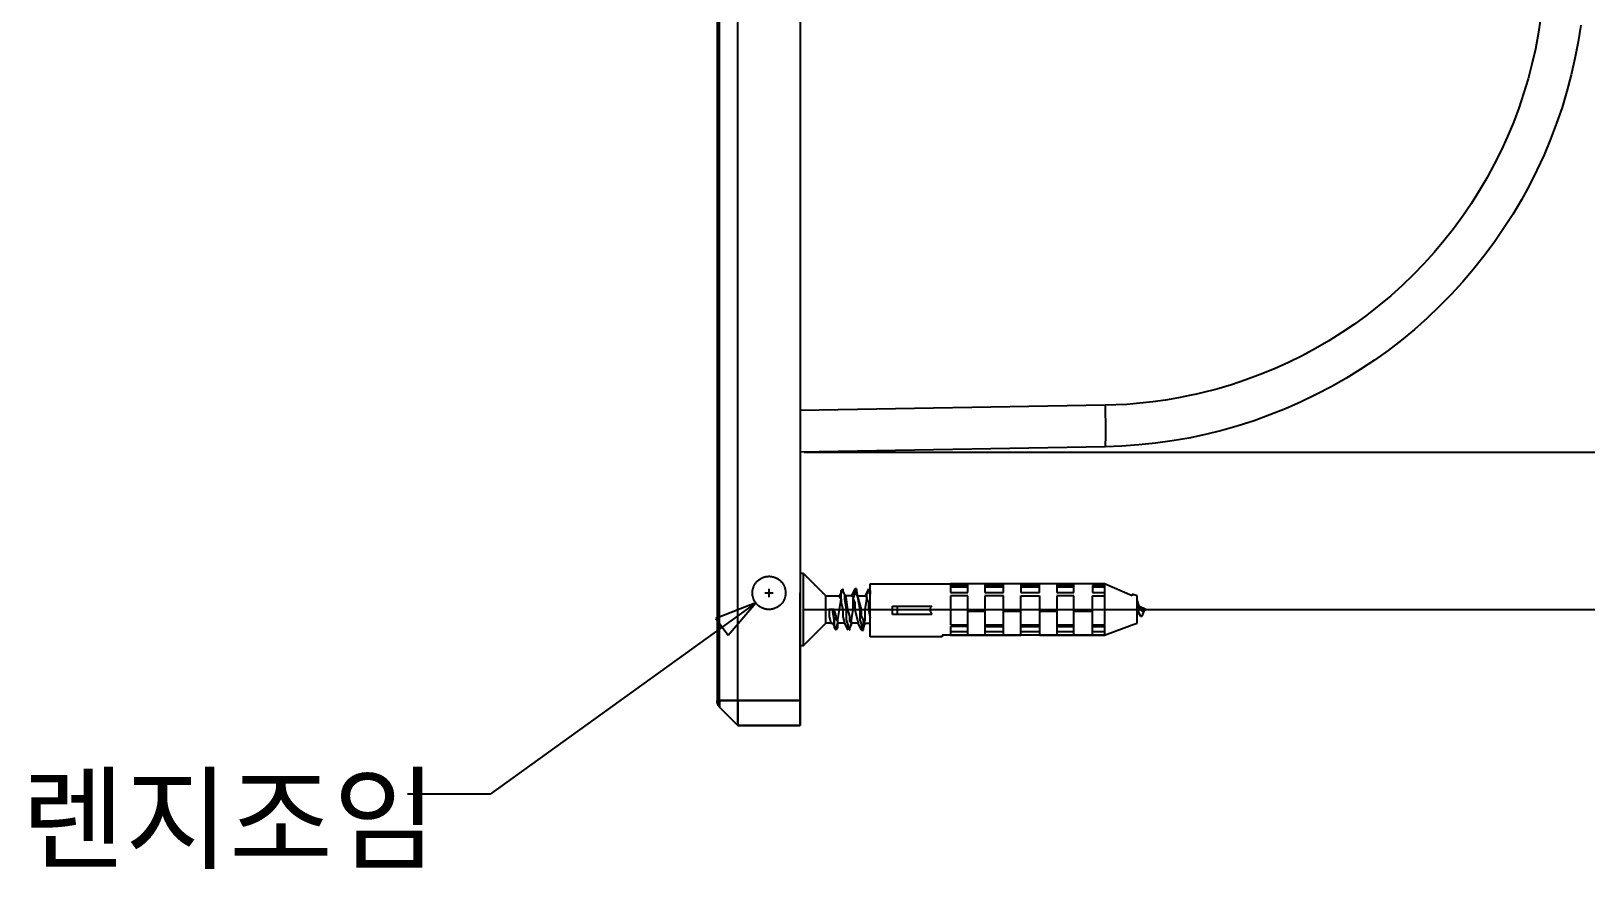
# Model space of a CAD drawing. Header units: millimetres. Extents: x 3033 to 5773, y 123 to 1487.
# Drawn here: x 3696.9 to 3884.6, y 457.3 to 558.4 of the extents above; entities that cross this region are included whole.
import ezdxf

# ---------------------------------------------------------------- set-up
doc = ezdxf.new("R2010")
doc.units = ezdxf.units.MM
doc.header["$MEASUREMENT"] = 0
for name, color, linetype in [('_______1', 160, 'Continuous'), ('Default', 7, 'Continuous'), ('LAYER 10', 2, 'Continuous')]:
    doc.layers.add(name, color=color, linetype=linetype)

msp = doc.modelspace()

# ---------------------------------------------------------------- linework, layer by layer
at = {"layer": '_______1', "color": 255}
for p, q in [((3790.13, 492.93), (3789.72, 492.93)), ((3789.72, 492.93), (3789.72, 484.25)), ((3790.13, 484.25), (3790.13, 492.93)), ((3790.13, 492.93), (3792.82, 490.24)), ((3798.19, 485.28), (3798.19, 491.69)), ((3798.19, 491.69), (3806.86, 491.69)), ((3806.86, 491.69), (3807.89, 491.69)), ((3826.48, 491.69), (3807.89, 491.69)), ((3807.89, 491.69), (3807.89, 490.65)), ((3809.96, 490.65), (3809.96, 491.69)), ((3812.02, 491.69), (3812.02, 490.65)), ((3814.29, 490.65), (3814.29, 491.69)), ((3816.36, 491.69), (3816.36, 490.65)), ((3818.63, 490.65), (3818.63, 491.69)), ((3820.69, 491.69), (3820.69, 490.65)), ((3822.76, 490.65), (3822.76, 491.69)), ((3829.78, 490.24), (3826.48, 491.69)), ((3826.48, 491.69), (3826.48, 485.49)), ((3792.82, 486.94), (3792.82, 490.24)), ((3792.82, 490.24), (3794.47, 490.24)), ((3794.88, 491.07), (3794.47, 490.24)), ((3794.47, 490.24), (3794.47, 490.03)), ((3794.47, 490.03), (3794.67, 489.83)), ((3794.47, 488.59), (3794.67, 489.83)), ((3794.67, 490.86), (3794.88, 491.07)), ((3794.67, 489.83), (3794.67, 490.86)), ((3794.67, 489.83), (3794.67, 489.41)), ((3794.88, 490.86), (3794.88, 491.07)), ((3794.88, 491.07), (3794.88, 490.86)), ((3795.29, 490.03), (3794.88, 490.86)), ((3794.88, 490.86), (3794.88, 490.65)), ((3794.88, 490.65), (3795.09, 490.45)), ((3795.09, 490.45), (3795.09, 489.83)), ((3795.91, 490.24), (3795.09, 490.24)), ((3795.09, 489.83), (3795.29, 488.59)), ((3795.5, 488.59), (3795.29, 490.03)), ((3796.33, 491.07), (3795.91, 490.24)), ((3795.91, 490.24), (3796.12, 490.03)), ((3796.12, 489.83), (3796.33, 490.45)), ((3796.12, 490.03), (3796.12, 489.83)), ((3796.12, 489.83), (3796.33, 489.41)), ((3796.12, 488.59), (3796.12, 489.83)), ((3796.53, 491.07), (3796.33, 491.07)), ((3796.33, 490.45), (3796.33, 491.07)), ((3796.33, 491.07), (3796.53, 491.07)), ((3796.53, 490.86), (3796.53, 491.07)), ((3796.53, 491.07), (3796.53, 490.86)), ((3796.74, 490.03), (3796.53, 490.86)), ((3796.53, 490.86), (3796.74, 489.62)), ((3796.53, 490.86), (3796.53, 490.45)), ((3796.53, 490.45), (3796.74, 489.83)), ((3796.74, 490.24), (3797.57, 490.24)), ((3797.15, 488.59), (3796.74, 490.03)), ((3796.74, 489.83), (3796.95, 488.59)), ((3797.98, 491.07), (3797.57, 490.24)), ((3797.57, 490.24), (3797.77, 490.03)), ((3797.57, 488.59), (3797.77, 489.83)), ((3797.77, 490.45), (3797.98, 490.65)), ((3797.77, 489.83), (3797.77, 490.45)), ((3797.77, 490.03), (3797.77, 489.83)), ((3797.77, 489.83), (3797.98, 489.41)), ((3797.98, 490.86), (3797.98, 491.07)), ((3797.98, 491.07), (3798.19, 490.86)), ((3797.98, 490.65), (3797.98, 490.86)), ((3798.19, 490.86), (3798.19, 490.45)), ((3798.19, 490.86), (3798.19, 490.65)), ((3798.19, 490.65), (3798.19, 490.86)), ((3809.96, 491.48), (3807.89, 491.48)), ((3809.96, 491.27), (3807.89, 491.27)), ((3807.89, 490.65), (3809.96, 490.65)), ((3809.96, 490.24), (3807.89, 490.24)), ((3807.89, 490.24), (3807.89, 486.73)), ((3809.96, 485.49), (3809.96, 490.24)), ((3814.29, 491.48), (3812.02, 491.48)), ((3814.29, 491.27), (3812.02, 491.27)), ((3812.02, 490.65), (3814.29, 490.65)), ((3814.29, 490.24), (3812.02, 490.24)), ((3812.02, 490.24), (3812.02, 485.49)), ((3814.29, 485.49), (3814.29, 490.24)), ((3818.63, 491.48), (3816.36, 491.48)), ((3818.63, 491.27), (3816.36, 491.27)), ((3816.36, 490.65), (3818.63, 490.65)), ((3816.36, 485.49), (3816.36, 490.24)), ((3816.36, 490.24), (3818.63, 490.24)), ((3818.63, 490.24), (3818.63, 485.49)), ((3822.76, 491.48), (3820.69, 491.48)), ((3822.76, 491.27), (3820.69, 491.27)), ((3820.69, 490.65), (3822.76, 490.65)), ((3822.76, 490.24), (3820.69, 490.24)), ((3820.69, 490.24), (3820.69, 485.49)), ((3822.76, 485.49), (3822.76, 490.24)), ((3826.48, 491.48), (3825.03, 491.48)), ((3825.03, 491.48), (3826.48, 491.48)), ((3825.03, 491.48), (3825.03, 490.65)), ((3826.48, 491.27), (3825.03, 491.27)), ((3825.03, 490.65), (3826.48, 490.65)), ((3825.03, 485.49), (3825.03, 490.24)), ((3825.03, 490.24), (3826.48, 490.24)), ((3830.4, 490.24), (3829.78, 490.45)), ((3829.78, 490.45), (3829.78, 490.24)), ((3830.4, 486.94), (3830.4, 490.24)), ((3793.85, 488.59), (3793.23, 488.59)), ((3793.23, 488.59), (3793.23, 487.76)), ((3793.85, 487.35), (3793.64, 488.59)), ((3793.64, 488.59), (3793.85, 487.35)), ((3794.06, 487.76), (3793.85, 488.59)), ((3794.26, 487.35), (3794.47, 488.59)), ((3794.67, 489.41), (3794.88, 488.59)), ((3794.88, 488.59), (3794.88, 487.76)), ((3795.29, 488.59), (3795.29, 487.35)), ((3795.71, 487.76), (3795.5, 488.59)), ((3795.91, 487.35), (3796.12, 488.59)), ((3796.33, 489.41), (3796.33, 488.59)), ((3796.33, 488.59), (3796.74, 486.94)), ((3796.74, 489.62), (3796.95, 488.59)), ((3796.95, 488.59), (3796.95, 487.35)), ((3796.95, 488.59), (3796.95, 487.35)), ((3797.15, 487.76), (3797.15, 488.59)), ((3797.57, 487.35), (3797.57, 488.59)), ((3797.98, 489.41), (3797.98, 488.59)), ((3797.98, 488.59), (3798.19, 487.56)), ((3800.87, 487.97), (3800.87, 489)), ((3800.87, 489), (3805.62, 489)), ((3805.62, 487.97), (3800.87, 487.97)), ((3801.49, 487.97), (3801.49, 489)), ((3805.62, 489), (3805.41, 488.79)), ((3805.41, 488.79), (3805.41, 488.59)), ((3805.41, 488.59), (3805.41, 488.38)), ((3805.41, 488.38), (3805.62, 487.97)), ((3809.96, 488.38), (3812.02, 488.38)), ((3814.29, 488.38), (3816.36, 488.38)), ((3818.63, 488.38), (3820.69, 488.38)), ((3822.76, 488.38), (3825.03, 488.38)), ((3830.61, 488.79), (3830.4, 489.62)), ((3830.4, 489.62), (3830.61, 489)), ((3830.4, 488.59), (3830.4, 488.38)), ((3830.4, 488.38), (3830.61, 488.18)), ((3830.4, 487.97), (3830.61, 488.18)), ((3831.43, 488.59), (3830.61, 489)), ((3830.61, 489), (3830.81, 488.79)), ((3830.61, 488.18), (3830.61, 488.79)), ((3830.61, 488.18), (3830.81, 487.76)), ((3830.81, 487.76), (3830.61, 488.18)), ((3830.81, 488.79), (3830.81, 488.59)), ((3830.81, 488.59), (3831.02, 488.38)), ((3831.02, 487.76), (3831.23, 488.38)), ((3831.02, 488.38), (3831.23, 488.38)), ((3831.23, 488.38), (3831.43, 488.59)), ((3790.13, 484.25), (3792.82, 486.94)), ((3793.64, 486.94), (3792.82, 486.94)), ((3793.23, 487.76), (3793.44, 486.94)), ((3793.44, 486.94), (3793.64, 486.94)), ((3793.64, 486.94), (3794.06, 486.11)), ((3793.85, 486.73), (3793.85, 487.35)), ((3793.85, 487.35), (3793.85, 486.32)), ((3794.06, 486.11), (3793.85, 486.73)), ((3793.85, 486.32), (3794.06, 486.32)), ((3794.06, 487.35), (3794.06, 487.76)), ((3794.26, 487.14), (3794.06, 487.35)), ((3794.06, 486.32), (3794.26, 486.94)), ((3794.06, 486.11), (3794.06, 486.32)), ((3794.06, 486.32), (3794.06, 486.11)), ((3794.06, 486.11), (3794.06, 486.32)), ((3794.06, 486.32), (3794.26, 486.32)), ((3794.26, 486.32), (3794.26, 487.35)), ((3794.26, 486.94), (3794.26, 487.14)), ((3795.09, 486.94), (3794.26, 486.94)), ((3794.88, 487.76), (3795.09, 486.94)), ((3795.09, 486.94), (3795.5, 486.11)), ((3795.29, 487.35), (3795.5, 486.73)), ((3795.5, 486.73), (3795.5, 486.32)), ((3795.5, 486.32), (3795.71, 486.11)), ((3795.71, 487.14), (3795.71, 487.76)), ((3795.91, 486.94), (3795.71, 487.14)), ((3795.71, 486.32), (3795.91, 486.94)), ((3795.71, 486.32), (3795.91, 486.73)), ((3795.71, 486.11), (3795.71, 486.32)), ((3795.91, 486.73), (3795.91, 487.35)), ((3796.74, 486.94), (3795.91, 486.94)), ((3797.15, 486.11), (3796.74, 486.94)), ((3796.95, 487.35), (3797.15, 486.73)), ((3796.95, 487.35), (3797.15, 486.73)), ((3797.36, 487.35), (3797.15, 487.76)), ((3797.15, 486.73), (3797.15, 486.11)), ((3797.15, 486.73), (3797.15, 486.32)), ((3797.15, 486.32), (3797.36, 486.11)), ((3797.15, 486.11), (3797.36, 486.11)), ((3797.36, 486.94), (3797.36, 487.35)), ((3797.36, 486.73), (3797.57, 487.35)), ((3797.36, 486.32), (3797.57, 486.94)), ((3797.57, 486.94), (3797.36, 486.94)), ((3797.36, 486.32), (3797.36, 486.73)), ((3797.36, 486.11), (3797.36, 486.32)), ((3797.36, 486.11), (3797.36, 486.32)), ((3797.57, 486.94), (3798.19, 486.94)), ((3807.89, 486.73), (3809.96, 486.73)), ((3809.96, 486.52), (3807.89, 486.52)), ((3807.89, 486.52), (3807.89, 485.49)), ((3812.02, 486.73), (3814.29, 486.73)), ((3812.02, 486.52), (3814.29, 486.52)), ((3816.36, 486.73), (3818.63, 486.73)), ((3816.36, 486.52), (3818.63, 486.52)), ((3820.69, 486.73), (3822.76, 486.73)), ((3820.69, 486.52), (3822.76, 486.52)), ((3825.03, 486.73), (3826.48, 486.73)), ((3825.03, 486.52), (3826.48, 486.52)), ((3826.48, 485.49), (3829.78, 486.73)), ((3829.78, 486.73), (3830.4, 486.94)), ((3830.81, 487.76), (3831.02, 487.76)), ((3789.72, 484.25), (3790.13, 484.25)), ((3806.86, 485.28), (3798.19, 485.28)), ((3807.89, 485.49), (3806.86, 485.49)), ((3806.86, 485.49), (3806.86, 485.28)), ((3809.96, 485.9), (3807.89, 485.9)), ((3807.89, 485.49), (3809.96, 485.49)), ((3809.96, 485.49), (3807.89, 485.49)), ((3809.96, 485.49), (3812.02, 485.49)), ((3812.02, 485.49), (3809.96, 485.49)), ((3814.29, 485.9), (3812.02, 485.9)), ((3814.29, 485.49), (3812.02, 485.49)), ((3812.02, 485.49), (3814.29, 485.49)), ((3816.36, 485.49), (3814.29, 485.49)), ((3814.29, 485.49), (3816.36, 485.49)), ((3818.63, 485.9), (3816.36, 485.9)), ((3818.63, 485.49), (3816.36, 485.49)), ((3818.63, 485.49), (3816.36, 485.49)), ((3818.63, 485.49), (3820.69, 485.49)), ((3820.69, 485.49), (3818.63, 485.49)), ((3822.76, 485.9), (3820.69, 485.9)), ((3822.76, 485.49), (3820.69, 485.49)), ((3820.69, 485.49), (3822.76, 485.49)), ((3825.03, 485.49), (3822.76, 485.49)), ((3822.76, 485.49), (3825.03, 485.49)), ((3826.48, 485.9), (3825.03, 485.9)), ((3825.03, 485.49), (3826.48, 485.49)), ((3826.48, 485.49), (3825.03, 485.49))]:
    msp.add_line(p, q, dxfattribs=at)
at = {"layer": 'Default'}
for p, q in [((3790.22, 507.59), (3934.58, 507.59)), ((3785.47, 490.59), (3786.47, 490.59)), ((3785.97, 490.09), (3785.97, 491.09)), ((3789.72, 474.59), (3789.72, 490.59)), ((3784.36, 489.4), (3752.32, 466.3)), ((3784.36, 489.4), (3779.57, 487.49)), ((3781.03, 485.47), (3784.36, 489.4)), ((3790.22, 488.59), (3977.73, 488.59)), ((3779.57, 487.49), (3781.03, 485.47)), ((3752.32, 466.3), (3742.32, 466.3))]:
    msp.add_line(p, q, dxfattribs=at)
at = {"layer": 'LAYER 10'}
for p, q in [((3779.72, 846.59), (3779.72, 477.59)), ((3780.01, 477.59), (3780.01, 846.59)), ((3782.22, 477.59), (3782.22, 846.59)), ((3789.72, 846.59), (3789.72, 477.59)), ((3879.09, 559.85), (3878.8, 558.02)), ((3878.8, 558.02), (3878.46, 556.21)), ((3883.94, 559.1), (3883.63, 557.09)), ((3878.46, 556.21), (3878.05, 554.41)), ((3883.63, 557.09), (3883.24, 555.09)), ((3878.05, 554.41), (3877.58, 552.62)), ((3883.24, 555.09), (3882.79, 553.1)), ((3877.58, 552.62), (3877.05, 550.85)), ((3882.79, 553.1), (3882.27, 551.13)), ((3877.05, 550.85), (3876.46, 549.1)), ((3882.27, 551.13), (3881.68, 549.18)), ((3876.46, 549.1), (3875.81, 547.37)), ((3881.68, 549.18), (3881.02, 547.26)), ((3875.81, 547.37), (3875.1, 545.66)), ((3881.02, 547.26), (3880.3, 545.35)), ((3875.1, 545.66), (3874.33, 543.98)), ((3880.3, 545.35), (3879.51, 543.47)), ((3873.51, 542.32), (3872.63, 540.7)), ((3874.33, 543.98), (3873.51, 542.32)), ((3879.51, 543.47), (3878.66, 541.62)), ((3872.63, 540.7), (3871.69, 539.1)), ((3878.66, 541.62), (3877.75, 539.81)), ((3871.69, 539.1), (3870.7, 537.54)), ((3877.75, 539.81), (3876.77, 538.02)), ((3870.7, 537.54), (3869.66, 536.02)), ((3876.77, 538.02), (3875.73, 536.27)), ((3869.66, 536.02), (3868.57, 534.53)), ((3875.73, 536.27), (3874.63, 534.55)), ((3867.42, 533.08), (3866.23, 531.66)), ((3868.57, 534.53), (3867.42, 533.08)), ((3874.63, 534.55), (3873.48, 532.88)), ((3866.23, 531.66), (3864.99, 530.29)), ((3872.26, 531.24), (3870.99, 529.65)), ((3873.48, 532.88), (3872.26, 531.24)), ((3864.99, 530.29), (3863.7, 528.97)), ((3870.99, 529.65), (3869.67, 528.1)), ((3862.37, 527.69), (3861, 526.45)), ((3863.7, 528.97), (3862.37, 527.69)), ((3869.67, 528.1), (3868.29, 526.6)), ((3861, 526.45), (3859.58, 525.26)), ((3868.29, 526.6), (3866.87, 525.15)), ((3858.13, 524.12), (3856.63, 523.03)), ((3859.58, 525.26), (3858.13, 524.12)), ((3865.39, 523.74), (3863.86, 522.39)), ((3866.87, 525.15), (3865.39, 523.74)), ((3855.1, 522), (3853.54, 521.02)), ((3856.63, 523.03), (3855.1, 522)), ((3863.86, 522.39), (3862.29, 521.1)), ((3851.94, 520.09), (3850.31, 519.21)), ((3853.54, 521.02), (3851.94, 520.09)), ((3860.68, 519.85), (3859.03, 518.67)), ((3862.29, 521.1), (3860.68, 519.85)), ((3848.65, 518.39), (3846.97, 517.63)), ((3850.31, 519.21), (3848.65, 518.39)), ((3859.03, 518.67), (3857.33, 517.54)), ((3843.53, 516.29), (3841.77, 515.7)), ((3845.26, 516.93), (3843.53, 516.29)), ((3846.97, 517.63), (3845.26, 516.93)), ((3855.6, 516.47), (3853.83, 515.46)), ((3857.33, 517.54), (3855.6, 516.47)), ((3836.93, 514.43), (3835.39, 514.12)), ((3837.57, 514.57), (3836.93, 514.43)), ((3836.93, 514.43), (3836.93, 514.43)), ((3838.21, 514.72), (3837.57, 514.57)), ((3837.57, 514.57), (3837.57, 514.57)), ((3840, 515.18), (3838.21, 514.72)), ((3838.21, 514.72), (3838.21, 514.72)), ((3841.77, 515.7), (3840, 515.18)), ((3852.02, 514.52), (3850.19, 513.63)), ((3853.83, 515.46), (3852.02, 514.52)), ((3826.53, 513.23), (3789.72, 512.59)), ((3829.15, 513.34), (3826.53, 513.23)), ((3826.53, 513.23), (3826.53, 513.22)), ((3826.53, 513.22), (3826.57, 510.16)), ((3830.72, 513.47), (3829.15, 513.34)), ((3829.15, 513.34), (3829.15, 513.34)), ((3832.28, 513.64), (3830.72, 513.47)), ((3833.84, 513.85), (3832.28, 513.64)), ((3835.39, 514.12), (3833.84, 513.85)), ((3848.32, 512.81), (3846.43, 512.06)), ((3850.19, 513.63), (3848.32, 512.81)), ((3842.58, 510.75), (3840.62, 510.19)), ((3844.52, 511.37), (3842.58, 510.75)), ((3846.43, 512.06), (3844.52, 511.37)), ((3826.56, 508.64), (3826.55, 508.46)), ((3826.57, 509.18), (3826.56, 508.64)), ((3826.57, 510.16), (3826.57, 509.65)), ((3826.57, 509.65), (3826.57, 509.18)), ((3832.63, 508.65), (3830.6, 508.44)), ((3834.64, 508.93), (3832.63, 508.65)), ((3836.65, 509.28), (3834.64, 508.93)), ((3838.64, 509.7), (3836.65, 509.28)), ((3840.62, 510.19), (3838.64, 509.7)), ((3826.53, 508.23), (3789.72, 507.59)), ((3826.55, 508.46), (3826.53, 508.23)), ((3828.57, 508.3), (3826.53, 508.23)), ((3830.6, 508.44), (3828.57, 508.3)), ((3784.25, 491.61), (3784.29, 491.67)), ((3784.29, 491.67), (3784.33, 491.73)), ((3784.33, 491.73), (3784.37, 491.79)), ((3784.37, 491.79), (3784.41, 491.84)), ((3784.41, 491.84), (3784.45, 491.89)), ((3784.45, 491.89), (3784.5, 491.95)), ((3784.5, 491.95), (3784.55, 492)), ((3784.55, 492), (3784.6, 492.04)), ((3784.6, 492.04), (3784.65, 492.09)), ((3784.65, 492.09), (3784.7, 492.14)), ((3784.7, 492.14), (3784.76, 492.18)), ((3784.76, 492.18), (3784.81, 492.22)), ((3784.81, 492.22), (3784.87, 492.26)), ((3784.87, 492.26), (3784.93, 492.3)), ((3784.93, 492.3), (3784.99, 492.33)), ((3784.99, 492.33), (3785.05, 492.36)), ((3785.05, 492.36), (3785.11, 492.39)), ((3785.11, 492.39), (3785.17, 492.42)), ((3785.17, 492.42), (3785.24, 492.45)), ((3785.24, 492.45), (3785.3, 492.47)), ((3785.3, 492.47), (3785.37, 492.5)), ((3785.37, 492.5), (3785.44, 492.52)), ((3785.44, 492.52), (3785.5, 492.53)), ((3785.5, 492.53), (3785.57, 492.55)), ((3785.57, 492.55), (3785.64, 492.56)), ((3785.64, 492.56), (3785.71, 492.57)), ((3785.71, 492.57), (3785.78, 492.58)), ((3785.78, 492.58), (3785.85, 492.58)), ((3785.85, 492.58), (3785.92, 492.59)), ((3785.92, 492.59), (3785.99, 492.59)), ((3785.99, 492.59), (3786.06, 492.59)), ((3786.06, 492.59), (3786.12, 492.58)), ((3786.12, 492.58), (3786.19, 492.57)), ((3786.19, 492.57), (3786.26, 492.57)), ((3786.26, 492.57), (3786.33, 492.55)), ((3786.33, 492.55), (3786.4, 492.54)), ((3786.4, 492.54), (3786.47, 492.52)), ((3786.47, 492.52), (3786.53, 492.51)), ((3786.53, 492.51), (3786.6, 492.49)), ((3786.6, 492.49), (3786.67, 492.46)), ((3786.67, 492.46), (3786.73, 492.44)), ((3786.73, 492.44), (3786.79, 492.41)), ((3786.79, 492.41), (3786.86, 492.38)), ((3786.86, 492.38), (3786.92, 492.35)), ((3786.92, 492.35), (3786.98, 492.31)), ((3786.98, 492.31), (3787.04, 492.28)), ((3787.04, 492.28), (3787.1, 492.24)), ((3787.1, 492.24), (3787.15, 492.2)), ((3787.15, 492.2), (3787.21, 492.16)), ((3787.21, 492.16), (3787.26, 492.11)), ((3787.26, 492.11), (3787.31, 492.07)), ((3787.31, 492.07), (3787.36, 492.02)), ((3787.36, 492.02), (3787.41, 491.97)), ((3787.41, 491.97), (3787.46, 491.92)), ((3787.46, 491.92), (3787.51, 491.87)), ((3787.51, 491.87), (3787.55, 491.81)), ((3787.55, 491.81), (3787.59, 491.76)), ((3787.59, 491.76), (3787.63, 491.7)), ((3787.63, 491.7), (3787.67, 491.64)), ((3783.97, 490.69), (3783.98, 490.76)), ((3783.97, 490.62), (3783.97, 490.69)), ((3783.97, 490.55), (3783.97, 490.62)), ((3783.97, 490.48), (3783.97, 490.55)), ((3783.98, 490.41), (3783.97, 490.48)), ((3783.98, 490.83), (3783.99, 490.9)), ((3783.98, 490.76), (3783.98, 490.83)), ((3783.98, 490.34), (3783.98, 490.41)), ((3783.99, 490.28), (3783.98, 490.34)), ((3783.99, 490.9), (3784, 490.97)), ((3784, 490.21), (3783.99, 490.28)), ((3784, 490.97), (3784.02, 491.03)), ((3784.02, 490.14), (3784, 490.21)), ((3784.02, 491.03), (3784.04, 491.1)), ((3784.04, 490.07), (3784.02, 490.14)), ((3784.04, 491.1), (3784.05, 491.17)), ((3784.05, 490.01), (3784.04, 490.07)), ((3784.05, 491.17), (3784.08, 491.24)), ((3784.08, 489.94), (3784.05, 490.01)), ((3784.08, 491.24), (3784.1, 491.3)), ((3784.1, 489.87), (3784.08, 489.94)), ((3784.1, 491.3), (3784.13, 491.36)), ((3784.13, 489.81), (3784.1, 489.87)), ((3784.13, 491.36), (3784.15, 491.43)), ((3784.15, 489.75), (3784.13, 489.81)), ((3784.15, 491.43), (3784.18, 491.49)), ((3784.18, 491.49), (3784.22, 491.55)), ((3784.22, 491.55), (3784.25, 491.61)), ((3787.67, 491.64), (3787.7, 491.58)), ((3787.7, 491.58), (3787.74, 491.52)), ((3787.74, 491.52), (3787.77, 491.46)), ((3787.77, 491.46), (3787.8, 491.4)), ((3787.8, 489.78), (3787.77, 489.72)), ((3787.8, 491.4), (3787.82, 491.33)), ((3787.82, 489.84), (3787.8, 489.78)), ((3787.82, 491.33), (3787.85, 491.27)), ((3787.85, 489.91), (3787.82, 489.84)), ((3787.85, 491.27), (3787.87, 491.2)), ((3787.87, 489.97), (3787.85, 489.91)), ((3787.87, 491.2), (3787.89, 491.14)), ((3787.89, 490.04), (3787.87, 489.97)), ((3787.89, 491.14), (3787.91, 491.07)), ((3787.91, 490.11), (3787.89, 490.04)), ((3787.91, 491.07), (3787.93, 491)), ((3787.93, 490.17), (3787.91, 490.11)), ((3787.93, 491), (3787.94, 490.93)), ((3787.94, 490.24), (3787.93, 490.17)), ((3787.94, 490.93), (3787.95, 490.86)), ((3787.95, 490.31), (3787.94, 490.24)), ((3787.95, 490.86), (3787.96, 490.8)), ((3787.96, 490.38), (3787.95, 490.31)), ((3787.96, 490.8), (3787.96, 490.73)), ((3787.96, 490.73), (3787.97, 490.66)), ((3787.97, 490.52), (3787.96, 490.45)), ((3787.96, 490.45), (3787.96, 490.38)), ((3787.97, 490.66), (3787.97, 490.59)), ((3787.97, 490.59), (3787.97, 490.52)), ((3784.18, 489.68), (3784.15, 489.75)), ((3784.22, 489.62), (3784.18, 489.68)), ((3784.25, 489.56), (3784.22, 489.62)), ((3784.29, 489.5), (3784.25, 489.56)), ((3784.33, 489.45), (3784.29, 489.5)), ((3784.37, 489.39), (3784.33, 489.45)), ((3784.41, 489.33), (3784.37, 489.39)), ((3784.45, 489.28), (3784.41, 489.33)), ((3784.5, 489.23), (3784.45, 489.28)), ((3784.55, 489.18), (3784.5, 489.23)), ((3784.6, 489.13), (3784.55, 489.18)), ((3784.65, 489.08), (3784.6, 489.13)), ((3784.7, 489.04), (3784.65, 489.08)), ((3784.76, 489), (3784.7, 489.04)), ((3784.81, 488.96), (3784.76, 489)), ((3784.87, 488.92), (3784.81, 488.96)), ((3784.93, 488.88), (3784.87, 488.92)), ((3784.99, 488.84), (3784.93, 488.88)), ((3785.05, 488.81), (3784.99, 488.84)), ((3785.11, 488.78), (3785.05, 488.81)), ((3785.17, 488.75), (3785.11, 488.78)), ((3785.24, 488.73), (3785.17, 488.75)), ((3785.3, 488.7), (3785.24, 488.73)), ((3785.37, 488.68), (3785.3, 488.7)), ((3785.44, 488.66), (3785.37, 488.68)), ((3785.5, 488.64), (3785.44, 488.66)), ((3785.57, 488.63), (3785.5, 488.64)), ((3785.64, 488.61), (3785.57, 488.63)), ((3785.71, 488.6), (3785.64, 488.61)), ((3785.78, 488.6), (3785.71, 488.6)), ((3785.85, 488.59), (3785.78, 488.6)), ((3785.92, 488.59), (3785.85, 488.59)), ((3785.99, 488.59), (3785.92, 488.59)), ((3786.06, 488.59), (3785.99, 488.59)), ((3786.12, 488.59), (3786.06, 488.59)), ((3786.19, 488.6), (3786.12, 488.59)), ((3786.26, 488.61), (3786.19, 488.6)), ((3786.33, 488.62), (3786.26, 488.61)), ((3786.4, 488.63), (3786.33, 488.62)), ((3786.47, 488.65), (3786.4, 488.63)), ((3786.53, 488.67), (3786.47, 488.65)), ((3786.6, 488.69), (3786.53, 488.67)), ((3786.67, 488.71), (3786.6, 488.69)), ((3786.73, 488.74), (3786.67, 488.71)), ((3786.79, 488.77), (3786.73, 488.74)), ((3786.86, 488.8), (3786.79, 488.77)), ((3786.92, 488.83), (3786.86, 488.8)), ((3786.98, 488.86), (3786.92, 488.83)), ((3787.04, 488.9), (3786.98, 488.86)), ((3787.1, 488.94), (3787.04, 488.9)), ((3787.15, 488.98), (3787.1, 488.94)), ((3787.21, 489.02), (3787.15, 488.98)), ((3787.26, 489.06), (3787.21, 489.02)), ((3787.31, 489.11), (3787.26, 489.06)), ((3787.36, 489.15), (3787.31, 489.11)), ((3787.41, 489.2), (3787.36, 489.15)), ((3787.46, 489.26), (3787.41, 489.2)), ((3787.51, 489.31), (3787.46, 489.26)), ((3787.55, 489.36), (3787.51, 489.31)), ((3787.59, 489.42), (3787.55, 489.36)), ((3787.63, 489.47), (3787.59, 489.42)), ((3787.67, 489.53), (3787.63, 489.47)), ((3787.7, 489.59), (3787.67, 489.53)), ((3787.74, 489.65), (3787.7, 489.59)), ((3787.77, 489.72), (3787.74, 489.65)), ((3779.72, 477.59), (3780.01, 477.59)), ((3780.01, 477.59), (3779.72, 477.59)), ((3779.72, 477.59), (3779.72, 477.5)), ((3779.72, 477.5), (3779.72, 477.59)), ((3779.72, 477.5), (3779.72, 477.47)), ((3779.72, 477.47), (3779.72, 477.5)), ((3779.72, 477.47), (3779.72, 477.43)), ((3779.72, 477.43), (3779.72, 477.47)), ((3779.72, 477.43), (3779.72, 477.4)), ((3779.72, 477.4), (3779.72, 477.43)), ((3779.72, 477.4), (3779.73, 477.37)), ((3779.73, 477.37), (3779.72, 477.4)), ((3779.73, 477.37), (3779.73, 477.33)), ((3779.73, 477.33), (3779.73, 477.37)), ((3779.73, 477.33), (3779.74, 477.3)), ((3779.74, 477.3), (3779.73, 477.33)), ((3779.74, 477.3), (3779.75, 477.26)), ((3779.75, 477.26), (3779.74, 477.3)), ((3779.75, 477.26), (3779.76, 477.23)), ((3779.76, 477.23), (3779.75, 477.26)), ((3779.76, 477.23), (3779.77, 477.2)), ((3779.77, 477.2), (3779.76, 477.23)), ((3779.77, 477.2), (3779.78, 477.17)), ((3779.78, 477.17), (3779.77, 477.2)), ((3779.78, 477.17), (3779.79, 477.13)), ((3779.79, 477.13), (3779.78, 477.17)), ((3779.79, 477.13), (3779.8, 477.1)), ((3779.8, 477.1), (3779.79, 477.13)), ((3779.8, 477.1), (3779.82, 477.07)), ((3779.82, 477.07), (3779.8, 477.1)), ((3779.82, 477.07), (3779.83, 477.04)), ((3779.83, 477.04), (3779.82, 477.07)), ((3779.83, 477.04), (3779.85, 477.01)), ((3779.85, 477.01), (3779.83, 477.04)), ((3779.85, 477.01), (3779.86, 476.98)), ((3779.86, 476.98), (3779.85, 477.01)), ((3779.86, 476.98), (3779.88, 476.95)), ((3779.88, 476.95), (3779.86, 476.98)), ((3779.88, 476.95), (3779.9, 476.93)), ((3779.9, 476.93), (3779.88, 476.95)), ((3779.9, 476.93), (3779.92, 476.9)), ((3779.92, 476.9), (3779.9, 476.93)), ((3779.92, 476.9), (3779.94, 476.87)), ((3779.94, 476.87), (3779.92, 476.9)), ((3779.94, 476.87), (3779.96, 476.84)), ((3779.96, 476.84), (3779.94, 476.87)), ((3779.96, 476.84), (3779.99, 476.82)), ((3779.99, 476.82), (3779.96, 476.84)), ((3779.99, 476.82), (3780.01, 476.79)), ((3780.01, 476.79), (3779.99, 476.82)), ((3780.01, 477.59), (3782.22, 477.59)), ((3780.01, 476.79), (3780.01, 477.59)), ((3782.22, 477.59), (3780.01, 477.59)), ((3780.01, 477.59), (3780.01, 476.79)), ((3782.22, 474.59), (3780.01, 476.79)), ((3780.01, 476.79), (3782.22, 474.59)), ((3782.22, 477.59), (3789.72, 477.59)), ((3789.72, 477.59), (3782.22, 477.59)), ((3782.22, 477.59), (3782.22, 474.59)), ((3782.22, 474.59), (3782.22, 477.59)), ((3789.72, 477.59), (3789.72, 474.59)), ((3789.72, 474.59), (3789.72, 477.59)), ((3789.72, 474.59), (3782.22, 474.59)), ((3782.22, 474.59), (3789.72, 474.59))]:
    msp.add_line(p, q, dxfattribs=at)

# ---------------------------------------------------------------- texts
at = {"layer": 'Default', "insert": (3695.7, 457.28), "char_height": 10, "width": 53.1928, "attachment_point": 7, "line_spacing_factor": 0.963855}
msp.add_mtext('\\fArial;렌지조임', dxfattribs=at)

doc.saveas('drawing.dxf')
